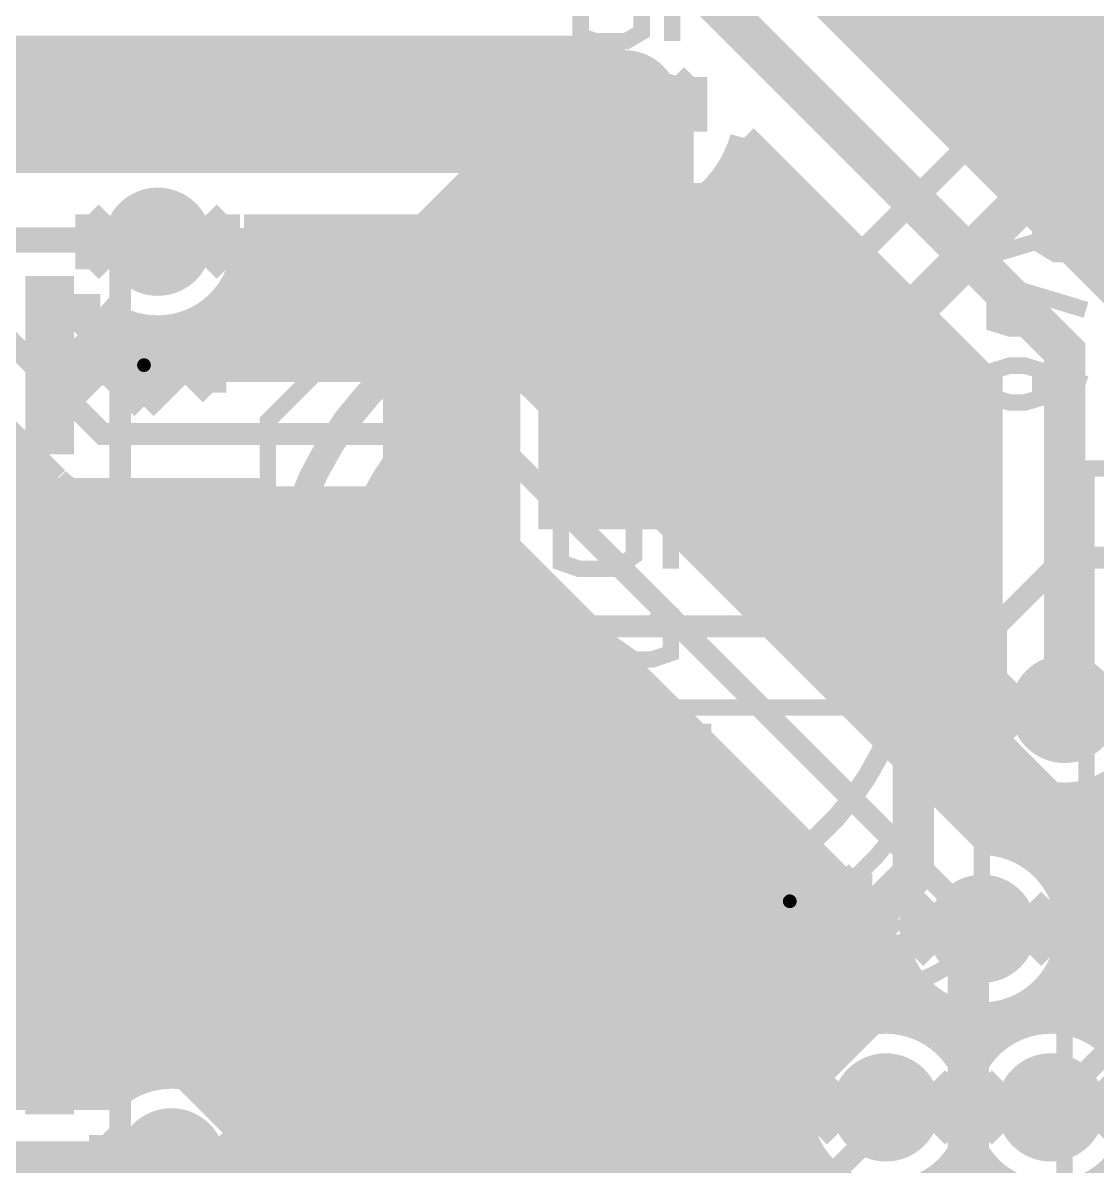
# Model space of a CAD drawing. Extents: x -10 to 131, y -93 to 209.
# Drawn here: x 10.95 to 20.87, y 45.81 to 56.38 of the extents above; entities that cross this region are included whole.
import ezdxf

# ---------------------------------------------------------------- set-up
doc = ezdxf.new("R2010")
doc.units = 0
doc.header["$MEASUREMENT"] = 0
doc.layers.get('0').update_dxf_attribs({"linetype": 'CONTINUOUS'})
for name, color, linetype in [('22-303-0_ASB', 7, 'CONTINUOUS'), ('22-303-0_AST', 7, 'CONTINUOUS'), ('22-303-0_BOT', 2, 'CONTINUOUS'), ('22-303-0_DRD', 6, 'CONTINUOUS'), ('22-303-0_DRL', 1, 'CONTINUOUS'), ('22-303-0_GND', 3, 'CONTINUOUS'), ('22-303-0_IN1', 10, 'CONTINUOUS'), ('22-303-0_SMB', 14, 'CONTINUOUS'), ('22-303-0_SMT', 9, 'CONTINUOUS'), ('22-303-0_SPT', 11, 'CONTINUOUS'), ('22-303-0_SST', 8, 'CONTINUOUS'), ('22-303-0_TOP', 15, 'CONTINUOUS'), ('THRUHOLE_TAP', 2, 'CONTINUOUS')]:
    doc.layers.add(name, color=color, linetype=linetype)

# ---------------------------------------------------------------- blocks, each defined once
blk = doc.blocks.new('ROUND_70')
at = {"const_width": 0.29972}
blk.add_lwpolyline([(-0.14986, 0, 1), (0.14986, 0, 1)], format="xyb", close=True, dxfattribs=at)
blk = doc.blocks.new('ROUND_117')
at = {"const_width": 0.10033}
blk.add_lwpolyline([(-0.050164, 0, 1), (0.050164, 0, 1)], format="xyb", close=True, dxfattribs=at)
blk = doc.blocks.new('ROUND_100')
at = {"const_width": 0.50038}
blk.add_lwpolyline([(-0.25019, 0, 1), (0.25019, 0, 1)], format="xyb", close=True, dxfattribs=at)
blk = doc.blocks.new('ROUND_101')
at = {"const_width": 0.0635}
blk.add_lwpolyline([(-0.03175, 0, 1), (0.03175, 0, 1)], format="xyb", close=True, dxfattribs=at)
blk = doc.blocks.new('RECTANGLE_7')
blk.add_solid([(0.8001, 1.6002), (0.8001, -1.6002), (-0.8001, 1.6002), (-0.8001, -1.6002)])
blk = doc.blocks.new('RECTANGLE_55')
blk.add_solid([(0.22479, 0.82423), (0.22479, -0.82423), (-0.22479, 0.82423), (-0.22479, -0.82423)])
blk = doc.blocks.new('ROUND_108')
at = {"const_width": 0.10033}
blk.add_lwpolyline([(-0.050164, 0, 1), (0.050164, 0, 1)], format="xyb", close=True, dxfattribs=at)

msp = doc.modelspace()

# ---------------------------------------------------------------- linework, layer by layer
at = {"layer": '22-303-0_ASB', "const_width": 0.1524}
msp.add_lwpolyline([(16.83512, 54.09946), (16.83512, 54.44998), (16.18488, 54.44998), (16.18488, 54.09946)], dxfattribs=at)
at = {"layer": '22-303-0_AST'}
for points, const_width in [([(16.83512, 54.09946), (16.83512, 54.44998), (16.18488, 54.44998), (16.18488, 54.09946)], 0.1524), ([(11.84402, 54.38902), (11.84402, 45.94098), (3.7211, 45.94098), (3.39598, 46.2661), (3.39598, 48.21428), (3.7211, 48.5394), (3.39598, 48.86452), (3.39598, 54.38902), (11.84402, 54.38902)], 0.20066), ([(15.41018, 54.09946), (14.61008, 54.09946), (13.21054, 52.69992), (13.21054, 51.89982), (13.45184, 51.89982)], 0.1524), ([(15.41018, 53.85816), (15.41018, 54.09946), (16.18488, 54.09946), (16.83512, 54.09946), (17.60982, 54.09946), (17.60982, 53.85816)], 0.1524), ([(19.56816, 51.89982), (19.80946, 51.89982), (19.80946, 52.69992), (18.40992, 54.09946), (17.60982, 54.09946)], 0.1524), ([(16.51, 53.9496), (16.51, 53.44922)], 0.1524), ([(16.08582, 52.1716), (15.91818, 52.23002), (15.91818, 52.58562), (16.08582, 52.64658), (16.764, 52.64658), (16.93418, 52.58562), (16.93418, 52.23002), (16.764, 52.1716)], 0.1524), ([(22.4155, 49.3395), (22.4155, 52.2605), (20.7772, 52.2605), (20.7772, 49.3395), (22.4155, 49.3395)], 0.1524), ([(13.21054, 51.89982), (13.21054, 49.70018), (13.21054, 48.30064)], 0.1524), ([(16.08582, 51.80838), (15.91818, 51.74742), (15.91818, 51.39182), (16.08582, 51.3334), (16.42618, 51.3334), (16.59382, 51.45278), (16.59382, 51.80838), (16.93418, 51.80838), (16.93418, 51.3334)], 0.1524), ([(19.80946, 51.89982), (19.80946, 49.70018), (19.80946, 48.30064)], 0.1524), ([(15.91818, 50.4952), (15.91818, 50.97018), (16.59382, 50.4952), (16.764, 50.4952), (16.93418, 50.55362), (16.93418, 50.90922), (16.764, 50.97018)], 0.1524), ([(13.96746, 50.0507), (19.05254, 50.0507)], 0.1524), ([(13.21054, 49.70018), (13.45184, 49.70018)], 0.1524), ([(19.56816, 49.70018), (19.80946, 49.70018)], 0.1524), ([(20.574, 49.022), (25.146, 49.022), (25.146, 47.244), (24.892, 46.99), (25.146, 46.736), (25.146, 44.958), (20.574, 44.958), (20.574, 49.022)], 0.1524), ([(16.51, 47.6504), (16.51, 48.15078)], 0.1524), ([(16.18488, 47.50054), (16.18488, 47.15002), (16.83512, 47.15002), (16.83512, 47.50054), (16.18488, 47.50054), (15.41018, 47.50054), (15.41018, 47.74184)], 0.1524), ([(17.60982, 47.50054), (17.60982, 47.74184)], 0.1524), ([(14.01064, 47.50054), (15.41018, 47.50054)], 0.1524), ([(19.00936, 47.50054), (17.60982, 47.50054), (16.83512, 47.50054)], 0.1524)]:
    msp.add_lwpolyline(points, dxfattribs=dict(at, const_width=const_width))
at = {"layer": '22-303-0_AST', "const_width": 0.1524}
for points in [[(16.51, 53.9496, 0.4142136), (13.3604, 50.8)], [(19.6596, 50.8, 0.4142136), (16.51, 53.9496)], [(15.41018, 53.85816, 0.2237066), (13.45184, 51.89982)], [(19.56816, 51.89982, 0.2237066), (17.60982, 53.85816)], [(16.51, 53.44922, 0.4142136), (13.86078, 50.8)], [(16.51, 53.41874, 0.4142136), (13.89126, 50.8)], [(16.51, 53.44922, 0.3325564), (13.96746, 51.5493)], [(19.05254, 51.5493, 0.3325565), (16.51, 53.45176)], [(19.12874, 50.8, 0.4142136), (16.51, 53.41874)], [(19.15922, 50.8, 0.0717708), (19.05117, 51.54889)], [(13.3604, 50.8, 0.4142136), (16.51, 47.6504)], [(13.86078, 50.8, 0.0717709), (13.96883, 50.0511)], [(13.89126, 50.8, 0.4142136), (16.51, 48.18126)], [(16.51, 48.18126, 0.4142136), (19.12874, 50.8)], [(16.51, 47.6504, 0.4142136), (19.6596, 50.8)], [(16.51, 48.15078, 0.4142136), (19.15922, 50.8)], [(13.21054, 48.30064, 0.4142136), (14.01064, 47.50054)], [(19.00936, 47.50054, 0.4142136), (19.80946, 48.30064)]]:
    msp.add_lwpolyline(points, format="xyb", dxfattribs=at)
at = {"layer": '22-303-0_BOT'}
for points, const_width in [([(0.889, 107.315), (7.112, 101.092), (7.112, 73.914), (6.477, 73.279), (6.477, 57.277), (6.985, 56.769), (17.145, 56.769), (20.574, 53.34), (20.574, 50.038)], 0.381), ([(18.5674, 58.10758), (18.5674, 56.33466)], 0.254), ([(18.796, 58.10758), (18.796, 56.10606)], 0.254), ([(19.0246, 58.10758), (19.0246, 55.87746)], 0.254), ([(19.2532, 58.10758), (19.2532, 55.64886)], 0.254), ([(19.4818, 58.10758), (19.4818, 55.42026)], 0.254), ([(19.7104, 58.10758), (19.7104, 55.19166)], 0.254), ([(19.939, 58.10758), (19.939, 54.96306)], 0.254), ([(20.1676, 58.10758), (20.1676, 54.73446)], 0.254), ([(20.3962, 58.10758), (20.3962, 54.50586)], 0.254), ([(20.6248, 58.10758), (20.6248, 54.27726)], 0.254), ([(20.8534, 58.10758), (20.8534, 54.04866)], 0.254), ([(17.64538, 57.25668), (21.06168, 53.84038)], 0.254), ([(76.454, 56.2864), (18.61566, 56.2864)], 0.254), ([(16.51, 55.626), (9.525, 55.626)], 1.27), ([(76.454, 56.0578), (18.84426, 56.0578)], 0.254), ([(76.454, 55.8292), (19.07286, 55.8292)], 0.254), ([(76.454, 55.6006), (19.30146, 55.6006)], 0.254), ([(76.454, 55.372), (19.53006, 55.372)], 0.254), ([(17.60982, 55.31612), (19.8755, 53.05044)], 0.254), ([(17.653, 55.27294), (17.653, 51.02606)], 0.254), ([(17.78254, 55.1434), (17.54632, 55.1434)], 0.254), ([(76.454, 55.1434), (19.75866, 55.1434)], 0.254), ([(17.8816, 55.04434), (17.8816, 50.79746)], 0.254), ([(17.4244, 54.9402), (17.4244, 51.25466)], 0.254), ([(18.01114, 54.9148), (17.40408, 54.9148)], 0.254), ([(76.454, 54.9148), (19.98726, 54.9148)], 0.254), ([(12.192, 54.356), (3.683, 54.356), (3.22834, 54.81066), (2.86766, 54.81066), (2.159, 54.102), (2.159, 51.816)], 0.2032), ([(18.1102, 54.81574), (18.1102, 50.56886)], 0.254), ([(18.23974, 54.6862), (17.16024, 54.6862)], 0.254), ([(17.1958, 54.7116), (17.1958, 51.48326)], 0.254), ([(76.454, 54.6862), (20.21586, 54.6862)], 0.254), ([(16.7386, 54.50586), (16.7386, 51.94046)], 0.254), ([(16.9672, 54.57698), (16.9672, 51.71186)], 0.254), ([(18.3388, 54.58714), (18.3388, 50.34026)], 0.254), ([(16.51, 54.483), (12.98956, 54.483)], 0.254), ([(18.46834, 54.4576), (12.9921, 54.4576)], 0.254), ([(13.081, 54.483), (13.081, 53.1876)], 0.254), ([(13.3096, 54.483), (13.3096, 53.1876)], 0.254), ([(13.5382, 54.483), (13.5382, 53.1876)], 0.254), ([(13.7668, 54.483), (13.7668, 53.1876)], 0.254), ([(13.9954, 54.483), (13.9954, 53.1876)], 0.254), ([(14.224, 54.483), (14.224, 53.1876)], 0.254), ([(14.4526, 54.483), (14.4526, 53.1876)], 0.254), ([(14.6812, 54.483), (14.6812, 53.1876)], 0.254), ([(14.9098, 54.483), (14.9098, 53.1876)], 0.254), ([(15.1384, 54.483), (15.1384, 53.1876)], 0.254), ([(15.367, 54.483), (15.367, 53.1749)], 0.254), ([(15.5956, 54.483), (15.5956, 53.0733)], 0.254), ([(15.8242, 54.483), (15.8242, 52.85486)], 0.254), ([(16.0528, 54.483), (16.0528, 52.62626)], 0.254), ([(16.2814, 54.483), (16.2814, 52.39766)], 0.254), ([(16.51, 54.483), (16.51, 52.16906)], 0.254), ([(76.454, 54.4576), (20.44446, 54.4576)], 0.254), ([(18.5674, 54.35854), (18.5674, 50.11166)], 0.254), ([(18.69694, 54.229), (12.98956, 54.229)], 0.254), ([(76.454, 54.229), (20.67306, 54.229)], 0.254), ([(18.796, 54.12994), (18.796, 49.88306)], 0.254), ([(18.92554, 54.0004), (12.9159, 54.0004)], 0.254), ([(76.454, 54.0004), (20.90166, 54.0004)], 0.254), ([(12.8524, 53.89118), (12.8524, 53.1876)], 0.254), ([(19.0246, 53.90134), (19.0246, 49.65446)], 0.254), ([(19.812, 48.006), (15.24, 52.578), (11.684, 52.578), (10.414, 53.848), (5.588, 53.848), (3.937, 52.197), (3.937, 50.8)], 0.2032), ([(19.15414, 53.7718), (12.74826, 53.7718)], 0.254), ([(11.66114, 53.7464), (11.37666, 53.7464)], 0.254), ([(11.37666, 53.7464), (11.93546, 53.1876)], 0.254), ([(11.4808, 53.7464), (11.4808, 53.64226)], 0.254), ([(11.7094, 53.7083), (11.7094, 53.41366)], 0.254), ([(12.6238, 53.67274), (12.6238, 53.1876)], 0.254), ([(19.2532, 53.67274), (19.2532, 49.42586)], 0.254), ([(11.938, 53.58892), (11.938, 53.1876)], 0.254), ([(12.3952, 53.57368), (12.3952, 53.1876)], 0.254), ([(19.38274, 53.5432), (11.57986, 53.5432)], 0.254), ([(12.1666, 53.54828), (12.1666, 53.1876)], 0.254), ([(19.4818, 53.44414), (19.4818, 49.19726)], 0.254), ([(10.16, 53.2384), (11.24712, 52.15382)], 0.254), ([(19.61134, 53.3146), (11.80846, 53.3146)], 0.254), ([(15.24, 53.1876), (11.93546, 53.1876)], 0.254), ([(19.7104, 53.21554), (19.7104, 48.96866)], 0.254), ([(19.83994, 53.086), (15.57528, 53.086)], 0.254), ([(19.8755, 53.05044), (19.8755, 50.4444)], 0.254), ([(15.6718, 53.0098), (19.86788, 48.81118)], 0.254), ([(19.8755, 52.8574), (15.82166, 52.8574)], 0.254), ([(19.8755, 52.6288), (16.05026, 52.6288)], 0.254), ([(10.9982, 52.4002), (5.00126, 52.4002)], 0.254), ([(19.8755, 52.4002), (16.27886, 52.4002)], 0.254), ([(11.0236, 52.3748), (11.0236, 46.4566)], 0.254), ([(11.2268, 52.1716), (4.77266, 52.1716)], 0.254), ([(11.2522, 52.1462), (11.2522, 46.4566)], 0.254), ([(19.8755, 52.1716), (16.50746, 52.1716)], 0.254), ([(11.4808, 52.00396), (11.4808, 46.4566)], 0.254), ([(15.0114, 51.943), (4.5466, 51.943)], 0.254), ([(14.986, 51.9684), (11.684, 51.9684)], 0.254), ([(11.7094, 51.9684), (11.7094, 46.4566)], 0.254), ([(11.938, 51.9684), (11.938, 46.5582)], 0.254), ([(12.1666, 51.9684), (12.1666, 46.63948)], 0.254), ([(12.3952, 51.9684), (12.3952, 46.64964)], 0.254), ([(12.6238, 51.9684), (12.6238, 46.59376)], 0.254), ([(12.8524, 51.9684), (12.8524, 46.45406)], 0.254), ([(13.081, 51.9684), (13.081, 46.1137)], 0.254), ([(13.3096, 51.9684), (13.3096, 44.2976)], 0.254), ([(13.5382, 51.9684), (13.5382, 44.2976)], 0.254), ([(13.7668, 51.9684), (13.7668, 44.2976)], 0.254), ([(13.9954, 51.9684), (13.9954, 44.2976)], 0.254), ([(14.224, 51.9684), (14.224, 44.2976)], 0.254), ([(14.4526, 51.9684), (14.4526, 44.2976)], 0.254), ([(14.6812, 51.9684), (14.6812, 44.2976)], 0.254), ([(14.9098, 51.9684), (14.9098, 44.2976)], 0.254), ([(14.986, 51.9684), (19.00682, 47.95012)], 0.254), ([(19.8755, 51.943), (16.73606, 51.943)], 0.254), ([(15.1384, 51.816), (15.1384, 44.2976)], 0.254), ([(15.24, 51.7144), (4.5466, 51.7144)], 0.254), ([(19.8755, 51.7144), (16.96466, 51.7144)], 0.254), ([(15.367, 51.5874), (15.367, 44.2976)], 0.254), ([(15.4686, 51.4858), (4.5466, 51.4858)], 0.254), ([(19.8755, 51.4858), (17.19326, 51.4858)], 0.254), ([(15.5956, 51.3588), (15.5956, 44.2976)], 0.254), ([(15.6972, 51.2572), (4.60248, 51.2572)], 0.254), ([(19.8755, 51.2572), (17.42186, 51.2572)], 0.254), ([(15.8242, 51.1302), (15.8242, 44.2976)], 0.254), ([(15.9258, 51.0286), (4.7117, 51.0286)], 0.254), ([(19.8755, 51.0286), (17.65046, 51.0286)], 0.254), ([(16.0528, 50.9016), (16.0528, 44.2976)], 0.254), ([(16.1544, 50.8), (4.74472, 50.8)], 0.254), ([(19.8755, 50.8), (17.87906, 50.8)], 0.254), ([(16.2814, 50.673), (16.2814, 44.2976)], 0.254), ([(16.383, 50.5714), (4.7117, 50.5714)], 0.254), ([(19.8755, 50.5714), (18.10766, 50.5714)], 0.254), ([(16.51, 50.4444), (16.51, 44.2976)], 0.254), ([(16.6116, 50.3428), (4.62026, 50.3428)], 0.254), ([(19.8247, 50.3428), (18.33626, 50.3428)], 0.254), ([(16.7386, 50.2158), (16.7386, 44.2976)], 0.254), ([(16.8402, 50.1142), (4.71932, 50.1142)], 0.254), ([(19.76882, 50.1142), (18.56486, 50.1142)], 0.254), ([(16.9672, 49.9872), (16.9672, 44.2976)], 0.254), ([(12.319, 45.847), (8.001, 45.847), (7.239, 46.609), (4.826, 46.609), (3.048, 48.387), (3.048, 49.022), (3.937, 49.911)], 0.2032), ([(17.0688, 49.8856), (4.74472, 49.8856)], 0.254), ([(19.78152, 49.8856), (18.79346, 49.8856)], 0.254), ([(17.1958, 49.7586), (17.1958, 44.2976)], 0.254), ([(17.2974, 49.657), (4.70408, 49.657)], 0.254), ([(19.86026, 49.657), (19.02206, 49.657)], 0.254), ([(17.4244, 49.53), (17.4244, 44.2976)], 0.254), ([(19.939, 49.53762), (19.939, 48.80356)], 0.254), ([(17.526, 49.4284), (4.6355, 49.4284)], 0.254), ([(20.04314, 49.4284), (19.25066, 49.4284)], 0.254), ([(20.1676, 49.3395), (20.1676, 48.7299)], 0.254), ([(17.653, 49.3014), (17.653, 44.2976)], 0.254), ([(20.3962, 49.2506), (20.3962, 48.56226)], 0.254), ([(20.6248, 49.23028), (20.6248, 47.1424)], 0.254), ([(20.8534, 49.27854), (20.8534, 47.0535)], 0.254), ([(17.7546, 49.1998), (4.7244, 49.1998)], 0.254), ([(22.81174, 49.1998), (19.47926, 49.1998)], 0.254), ([(17.8816, 49.0728), (17.8816, 44.2976)], 0.254), ([(17.9832, 48.9712), (4.74218, 48.9712)], 0.254), ([(22.71268, 48.9712), (19.70786, 48.9712)], 0.254), ([(18.1102, 48.8442), (18.1102, 44.2976)], 0.254), ([(18.2118, 48.7426), (4.69392, 48.7426)], 0.254), ([(22.68728, 48.7426), (20.1422, 48.7426)], 0.254), ([(18.3388, 48.6156), (18.3388, 46.91126)], 0.254), ([(18.4404, 48.514), (4.56438, 48.514)], 0.254), ([(22.72792, 48.514), (20.43938, 48.514)], 0.254), ([(18.5674, 48.387), (18.5674, 47.0789)], 0.254), ([(18.669, 48.2854), (4.2672, 48.2854)], 0.254), ([(22.8473, 48.2854), (20.56892, 48.2854)], 0.254), ([(18.796, 48.1584), (18.796, 47.15256)], 0.254), ([(18.8976, 48.0568), (4.23926, 48.0568)], 0.254), ([(23.11146, 48.0568), (20.61718, 48.0568)], 0.254), ([(19.0246, 47.8282), (4.46786, 47.8282)], 0.254), ([(19.0246, 47.82566), (19.0246, 47.1551)], 0.254), ([(76.454, 47.8282), (20.5994, 47.8282)], 0.254), ([(19.1135, 47.5996), (4.69646, 47.5996)], 0.254), ([(76.454, 47.5996), (20.5105, 47.5996)], 0.254), ([(20.3962, 47.4472), (20.3962, 47.16018)], 0.254), ([(19.31162, 47.371), (4.92506, 47.371)], 0.254), ([(19.2532, 47.4218), (19.2532, 47.0916)], 0.254), ([(76.454, 47.371), (20.30984, 47.371)], 0.254), ([(19.4818, 47.2694), (19.4818, 46.93666)], 0.254), ([(20.1676, 47.27956), (20.1676, 47.11192)], 0.254), ([(18.74266, 47.1424), (7.53364, 47.1424)], 0.254), ([(20.26666, 47.1424), (19.10334, 47.1424)], 0.254), ([(19.7104, 47.20336), (19.7104, 46.6852)], 0.254), ([(19.939, 47.20844), (19.939, 46.98238)], 0.254), ([(76.454, 47.1424), (20.62734, 47.1424)], 0.254), ([(18.3388, 46.9138), (7.79526, 46.9138)], 0.254), ([(19.8628, 46.9138), (19.50466, 46.9138)], 0.254), ([(18.1864, 46.6852), (8.02386, 46.6852)], 0.254), ([(19.7104, 46.6852), (19.6596, 46.6852)], 0.254), ([(11.78814, 46.4566), (8.25246, 46.4566)], 0.254), ([(11.78814, 46.4566), (8.25246, 46.4566)], 0.254), ([(18.12036, 46.4566), (12.84732, 46.4566)], 0.254), ([(18.12544, 46.228), (13.0302, 46.228)], 0.254), ([(18.19656, 45.9994), (13.11148, 45.9994)], 0.254), ([(19.72056, 45.9994), (19.6469, 45.9994)], 0.254), ([(19.7104, 46.02226), (19.7104, 44.2976)], 0.254), ([(18.3642, 45.7708), (13.12164, 45.7708)], 0.254), ([(18.3388, 45.7962), (18.3388, 44.2976)], 0.254), ([(19.8882, 45.7708), (19.47926, 45.7708)], 0.254), ([(19.4818, 45.7708), (19.4818, 44.2976)], 0.254), ([(19.939, 45.72762), (19.939, 44.2976)], 0.254)]:
    msp.add_lwpolyline(points, dxfattribs=dict(at, const_width=const_width))
at = {"layer": '22-303-0_BOT', "const_width": 0.254}
for points in [[(16.51, 54.483, 0.3358801), (17.60982, 55.31612)], [(12.99972, 54.356, 0.0394975), (12.98967, 54.48302)], [(12.192, 53.54828, 0.4142136), (12.99972, 54.356)], [(11.66114, 53.7464, 0.1810567), (12.192, 53.54765)], [(15.6718, 53.0098, 0.1989124), (15.24, 53.18866)], [(15.6718, 53.0098, 0.1989124), (15.24, 53.18866)], [(11.2522, 52.1462, 0.1989124), (11.684, 51.96734)], [(19.8755, 50.4444, 0.1325032), (19.76588, 50.038)], [(19.76628, 50.038, 0.4142136), (20.574, 49.23028)], [(20.574, 49.23028, 0.4142136), (21.38172, 50.038)], [(20.61972, 48.006, 0.394063), (19.86788, 48.81118)], [(19.812, 47.19828, 0.4142136), (20.61972, 48.006)], [(19.00682, 47.95012, 0.3940623), (19.812, 47.19828)], [(18.923, 47.16272, 0.4142136), (18.11528, 46.355)], [(19.685, 46.6217, 0.3187081), (18.923, 47.16272)], [(20.447, 47.16272, 0.3187087), (19.685, 46.6217)], [(21.25472, 46.355, 0.4142136), (20.447, 47.16272)], [(12.319, 46.65472, 0.1810574), (11.78855, 46.45613)], [(13.12672, 45.847, 0.4142136), (12.319, 46.65472)], [(18.11528, 46.355, 0.4142136), (18.923, 45.54728)], [(20.447, 45.54728, 0.4142136), (21.25472, 46.355)], [(18.923, 45.54728, 0.3178911), (19.685, 46.08576)], [(19.685, 46.08576, 0.3178916), (20.447, 45.54728)], [(12.319, 45.03928, 0.4142136), (13.12672, 45.847)]]:
    msp.add_lwpolyline(points, format="xyb", dxfattribs=at)
at = {"layer": '22-303-0_DRD', "const_width": 0.254}
for points in [[(15.875, 55.372), (16.51, 56.007)], [(15.875, 55.372), (16.51, 56.007)], [(16.51, 56.007), (17.145, 55.372)], [(16.51, 56.007), (17.145, 55.372)], [(15.875, 55.88), (15.875, 55.372)], [(16.51, 55.245), (15.875, 55.88)], [(15.875, 55.88), (15.875, 55.372)], [(16.51, 55.245), (15.875, 55.88)], [(17.145, 55.88), (16.51, 55.245)], [(17.145, 55.88), (16.51, 55.245)], [(17.145, 55.372), (17.145, 55.88)], [(17.145, 55.372), (17.145, 55.88)], [(11.557, 54.102), (12.192, 54.737)], [(12.192, 54.737), (12.827, 54.102)], [(11.557, 54.61), (11.557, 54.102)], [(12.192, 53.975), (11.557, 54.61)], [(12.827, 54.61), (12.192, 53.975)], [(12.827, 54.102), (12.827, 54.61)], [(11.43, 52.96154), (12.065, 53.59654)], [(12.065, 53.59654), (12.7, 52.96154)], [(11.43, 53.46954), (11.43, 52.96154)], [(12.065, 52.83454), (11.43, 53.46954)], [(12.7, 53.46954), (12.065, 52.83454)], [(12.7, 52.96154), (12.7, 53.46954)], [(19.939, 49.784), (20.574, 50.419)], [(20.574, 50.419), (21.209, 49.784)], [(19.939, 50.292), (19.939, 49.784)], [(20.574, 49.657), (19.939, 50.292)], [(21.209, 50.292), (20.574, 49.657)], [(17.399, 48.006), (18.034, 48.641)], [(17.399, 48.006), (18.034, 48.641)], [(18.034, 48.641), (18.669, 48.006)], [(18.034, 48.641), (18.669, 48.006)], [(17.399, 48.514), (17.399, 48.006)], [(18.034, 47.879), (17.399, 48.514)], [(17.399, 48.514), (17.399, 48.006)], [(18.034, 47.879), (17.399, 48.514)], [(18.669, 48.514), (18.034, 47.879)], [(18.669, 48.514), (18.034, 47.879)], [(18.669, 48.006), (18.669, 48.514)], [(18.669, 48.006), (18.669, 48.514)], [(19.177, 47.752), (19.812, 48.387)], [(19.812, 48.387), (20.447, 47.752)], [(19.177, 48.26), (19.177, 47.752)], [(19.812, 47.625), (19.177, 48.26)], [(20.447, 48.26), (19.812, 47.625)], [(20.447, 47.752), (20.447, 48.26)], [(18.288, 46.101), (18.923, 46.736)], [(18.923, 46.736), (19.558, 46.101)], [(19.812, 46.101), (20.447, 46.736)], [(20.447, 46.736), (21.082, 46.101)], [(18.288, 46.609), (18.288, 46.101)], [(18.923, 45.974), (18.288, 46.609)], [(19.558, 46.609), (18.923, 45.974)], [(19.558, 46.101), (19.558, 46.609)], [(19.812, 46.609), (19.812, 46.101)], [(20.447, 45.974), (19.812, 46.609)], [(21.082, 46.609), (20.447, 45.974)], [(11.684, 45.593), (12.319, 46.228)], [(12.319, 46.228), (12.954, 45.593)], [(11.684, 46.101), (11.684, 45.593)], [(12.319, 45.466), (11.684, 46.101)], [(12.954, 46.101), (12.319, 45.466)], [(12.954, 45.593), (12.954, 46.101)]]:
    msp.add_lwpolyline(points, dxfattribs=at)
at = {"layer": '22-303-0_IN1'}
for points, const_width in [([(14.9098, 31.877), (14.9098, 54.0258), (16.51, 55.626)], 1.27), ([(20.447, 46.355), (18.923, 46.355)], 0.2032)]:
    msp.add_lwpolyline(points, dxfattribs=dict(at, const_width=const_width))
at = {"layer": '22-303-0_SMB', "const_width": 0.254}
for points in [[(10.033, 52.959), (11.303, 51.689)], [(10.8966, 52.0954), (10.8966, 46.736)], [(10.9982, 51.9938), (5.08, 51.9938)], [(11.1252, 51.8668), (11.1252, 46.736)], [(11.2268, 51.7652), (5.08, 51.7652)], [(14.986, 51.689), (11.303, 51.689)], [(11.3538, 51.689), (11.3538, 46.736)], [(11.5824, 51.689), (11.5824, 46.736)], [(11.811, 51.689), (11.811, 46.736)], [(12.0396, 51.689), (12.0396, 46.736)], [(12.2682, 51.689), (12.2682, 46.736)], [(12.4968, 51.689), (12.4968, 46.736)], [(12.7254, 51.689), (12.7254, 46.736)], [(12.954, 51.689), (12.954, 46.736)], [(13.1826, 51.689), (13.1826, 46.736)], [(13.4112, 51.689), (13.4112, 44.577)], [(13.6398, 51.689), (13.6398, 44.577)], [(13.8684, 51.689), (13.8684, 44.577)], [(14.097, 51.689), (14.097, 44.577)], [(14.3256, 51.689), (14.3256, 44.577)], [(14.5542, 51.689), (14.5542, 44.577)], [(14.7828, 51.689), (14.7828, 44.577)], [(14.986, 51.689), (18.034, 48.641)], [(15.0114, 51.6636), (15.0114, 44.577)], [(15.1384, 51.5366), (5.08, 51.5366)], [(15.24, 51.435), (15.24, 44.577)], [(15.367, 51.308), (5.08, 51.308)], [(15.4686, 51.2064), (15.4686, 44.577)], [(15.5956, 51.0794), (5.08, 51.0794)], [(15.6972, 50.9778), (15.6972, 44.577)], [(15.8242, 50.8508), (5.08, 50.8508)], [(15.9258, 50.7492), (15.9258, 44.577)], [(16.0528, 50.6222), (5.08, 50.6222)], [(16.1544, 50.5206), (16.1544, 44.577)], [(16.2814, 50.3936), (5.08, 50.3936)], [(16.383, 50.292), (16.383, 44.577)], [(16.51, 50.165), (5.08, 50.165)], [(16.6116, 50.0634), (16.6116, 44.577)], [(16.7386, 49.9364), (5.08, 49.9364)], [(16.8402, 49.8348), (16.8402, 44.577)], [(16.9672, 49.7078), (5.08, 49.7078)], [(17.0688, 49.6062), (17.0688, 44.577)], [(17.1958, 49.4792), (5.08, 49.4792)], [(17.2974, 49.3776), (17.2974, 44.577)], [(17.4244, 49.2506), (5.08, 49.2506)], [(17.526, 49.149), (17.526, 44.577)], [(17.653, 49.022), (5.08, 49.022)], [(17.7546, 48.9204), (17.7546, 44.577)], [(17.8816, 48.7934), (5.08, 48.7934)], [(17.9832, 48.6918), (17.9832, 44.577)], [(18.034, 48.641), (18.034, 44.577)], [(18.034, 48.5648), (5.08, 48.5648)], [(18.034, 48.3362), (5.08, 48.3362)], [(18.034, 48.1076), (5.08, 48.1076)], [(18.034, 47.879), (5.08, 47.879)], [(18.034, 47.6504), (5.08, 47.6504)], [(18.034, 47.4218), (7.6962, 47.4218)], [(18.034, 47.1932), (7.9248, 47.1932)], [(18.034, 46.9646), (8.1534, 46.9646)], [(13.335, 46.736), (8.382, 46.736)], [(18.034, 46.736), (13.335, 46.736)], [(13.335, 46.736), (13.335, 44.577)], [(18.034, 46.5074), (13.335, 46.5074)], [(18.034, 46.2788), (13.335, 46.2788)], [(18.034, 46.0502), (13.335, 46.0502)], [(18.034, 45.8216), (13.335, 45.8216)]]:
    msp.add_lwpolyline(points, dxfattribs=at)
at = {"layer": '22-303-0_SST'}
for points, const_width in [([(16.24076, 56.54802), (16.10106, 56.50738), (16.10106, 56.25338), (16.24076, 56.2102), (16.5227, 56.2102), (16.66494, 56.29402), (16.66494, 56.54802), (16.94688, 56.54802), (16.94688, 56.2102)], 0.1524), ([(19.91614, 56.12638), (19.91614, 56.29402)], 0.1524), ([(19.91614, 56.2102), (20.76196, 56.2102), (20.62226, 56.29402)], 0.1524), ([(16.10106, 55.5244), (16.10106, 55.86222), (16.66494, 55.5244), (16.80718, 55.5244), (16.94688, 55.56758), (16.94688, 55.82158), (16.80718, 55.86222)], 0.1524), ([(20.34032, 55.73522), (20.34032, 55.48122), (20.19808, 55.44058), (20.05584, 55.44058), (19.91614, 55.48122), (19.91614, 55.73522), (20.05584, 55.7784), (20.19808, 55.7784), (20.76196, 55.60822)], 0.1524), ([(20.35048, 54.58206), (20.35048, 54.32806), (20.49018, 54.2417), (20.63242, 54.2417), (20.77212, 54.32806), (20.77212, 54.58206), (19.9263, 54.58206)], 0.1524), ([(11.84402, 54.38902), (3.39598, 54.38902), (3.39598, 48.86452), (3.7211, 48.5394), (3.39598, 48.21428), (3.39598, 46.2661), (3.7211, 45.94098), (11.84402, 45.94098), (11.84402, 54.38902)], 0.20066), ([(20.35048, 54.3687), (19.9263, 54.2417)], 0.1524), ([(15.41018, 54.09946), (14.61008, 54.09946), (13.21054, 52.69992), (13.21054, 51.89982), (13.45184, 51.89982)], 0.1524), ([(15.41018, 53.85816), (15.41018, 54.09946), (16.18488, 54.09946), (16.83512, 54.09946), (17.60982, 54.09946), (17.60982, 53.85816)], 0.1524), ([(19.56816, 51.89982), (19.80946, 51.89982), (19.80946, 52.69992), (18.40992, 54.09946), (17.60982, 54.09946)], 0.1524), ([(16.51, 53.9496), (16.51, 53.44922)], 0.1524), ([(20.35048, 53.85308), (20.35048, 53.59908), (20.20824, 53.5559), (20.066, 53.5559), (19.9263, 53.59908), (19.9263, 53.85308), (20.066, 53.89626), (20.20824, 53.89626), (20.77212, 53.72608)], 0.1524), ([(20.35048, 53.16728), (20.35048, 52.91328), (20.20824, 52.8701), (20.066, 52.8701), (19.9263, 52.91328), (19.9263, 53.16728), (20.066, 53.21046), (20.20824, 53.21046), (20.77212, 53.04028)], 0.1524), ([(22.4155, 49.3395), (22.4155, 52.2605), (20.7772, 52.2605), (20.7772, 49.3395), (22.4155, 49.3395)], 0.1524), ([(13.21054, 51.89982), (13.21054, 49.70018), (13.21054, 48.30064)], 0.1524), ([(19.80946, 51.89982), (19.80946, 49.70018), (19.80946, 48.30064)], 0.1524), ([(13.96746, 50.0507), (19.05254, 50.0507)], 0.1524), ([(13.21054, 49.70018), (13.45184, 49.70018)], 0.1524), ([(19.56816, 49.70018), (19.80946, 49.70018)], 0.1524), ([(20.574, 49.022), (20.574, 44.958), (25.146, 44.958), (25.146, 46.736), (24.892, 46.99), (25.146, 47.244), (25.146, 49.022), (20.574, 49.022)], 0.1524), ([(16.51, 47.6504), (16.51, 48.15078)], 0.1524), ([(16.18488, 47.50054), (16.18488, 47.15002), (16.83512, 47.15002), (16.83512, 47.50054), (16.18488, 47.50054), (15.41018, 47.50054), (15.41018, 47.74184)], 0.1524), ([(17.60982, 47.50054), (17.60982, 47.74184)], 0.1524), ([(14.01064, 47.50054), (15.41018, 47.50054)], 0.1524), ([(19.00936, 47.50054), (17.60982, 47.50054), (16.83512, 47.50054)], 0.1524), ([(13.7668, 46.7233), (13.06068, 46.7233), (12.91844, 46.76648), (12.91844, 47.02048), (13.06068, 47.06366), (13.7668, 47.06366)], 0.1524), ([(12.91844, 46.0375), (12.91844, 46.37786), (13.48486, 46.0375), (13.62456, 46.0375), (13.7668, 46.08068), (13.7668, 46.33468), (13.62456, 46.37786)], 0.1524), ([(15.38224, 45.72), (15.33906, 45.57776), (15.08506, 45.57776), (15.04442, 45.72), (15.04442, 46.28388), (15.08506, 46.42612), (15.33906, 46.42612), (15.38224, 46.28388)], 0.1524), ([(15.73022, 45.72), (15.77086, 45.57776), (16.02486, 45.57776), (16.06804, 45.72), (16.06804, 46.00194), (15.98422, 46.14164), (15.73022, 46.14164), (15.73022, 46.42612), (16.06804, 46.42612)], 0.1524), ([(16.41602, 45.72), (16.49984, 45.57776), (16.67002, 45.57776), (16.75384, 45.72), (16.75384, 45.8597), (16.58366, 46.14164), (16.75384, 46.42612), (16.41602, 46.42612)], 0.1524)]:
    msp.add_lwpolyline(points, dxfattribs=dict(at, const_width=const_width))
at = {"layer": '22-303-0_SST', "const_width": 0.1524}
for points in [[(16.51, 53.9496, 0.4142136), (13.3604, 50.8)], [(19.6596, 50.8, 0.4142136), (16.51, 53.9496)], [(15.41018, 53.85816, 0.2237066), (13.45184, 51.89982)], [(19.56816, 51.89982, 0.2237066), (17.60982, 53.85816)], [(16.51, 53.44922, 0.4142136), (13.86078, 50.8)], [(16.51, 53.41874, 0.4142136), (13.89126, 50.8)], [(16.51, 53.44922, 0.3325564), (13.96746, 51.5493)], [(19.05254, 51.5493, 0.3325565), (16.51, 53.45176)], [(19.12874, 50.8, 0.4142136), (16.51, 53.41874)], [(19.15922, 50.8, 0.0717708), (19.05117, 51.54889)], [(13.3604, 50.8, 0.4142136), (16.51, 47.6504)], [(13.86078, 50.8, 0.0717709), (13.96883, 50.0511)], [(13.89126, 50.8, 0.4142136), (16.51, 48.18126)], [(16.51, 48.18126, 0.4142136), (19.12874, 50.8)], [(16.51, 47.6504, 0.4142136), (19.6596, 50.8)], [(16.51, 48.15078, 0.4142136), (19.15922, 50.8)], [(13.21054, 48.30064, 0.4142136), (14.01064, 47.50054)], [(19.00936, 47.50054, 0.4142136), (19.80946, 48.30064)]]:
    msp.add_lwpolyline(points, format="xyb", dxfattribs=at)
at = {"layer": '22-303-0_TOP'}
for points, const_width in [([(-6.731, 51.689), (-5.588, 50.546), (2.54, 50.546), (3.429, 51.435), (4.572, 51.435), (5.207, 52.07), (13.081, 52.07), (14.351, 50.8), (18.288, 50.8), (18.669, 51.181), (18.669, 54.229), (20.955, 56.515), (32.512, 56.515), (44.196, 44.831), (51.054, 44.831)], 0.2032), ([(16.51, 53.29936), (16.51, 55.626), (16.51, 53.29936)], 1.27), ([(21.59, 55.61076), (21.06676, 55.61076), (19.177, 53.721), (19.177, 48.514), (18.796, 48.133), (18.796, 47.244), (17.78, 46.228), (12.954, 46.228), (12.06754, 47.11446), (11.19378, 47.11446)], 0.381), ([(10.54354, 53.21554), (10.54354, 54.102), (10.79754, 54.356), (12.192, 54.356)], 0.2032), ([(11.19378, 53.21554), (12.065, 53.21554)], 0.381), ([(21.59, 51.5112), (21.59, 51.435), (20.574, 51.435), (19.939, 50.8), (19.939, 49.784), (20.574, 49.149), (22.479, 49.149), (22.86, 48.768), (22.86, 48.006), (23.876, 46.99), (24.003, 46.99)], 0.2032), ([(20.574, 50.038), (21.5392, 50.038), (21.59, 50.0888)], 0.381), ([(16.51, 48.30064), (17.99336, 48.30064), (18.034, 48.26)], 0.381), ([(18.034, 48.26), (17.99336, 48.30064), (16.51, 48.30064)], 0.381), ([(21.717, 48.006), (19.812, 48.006)], 0.381), ([(21.717, 48.006), (19.812, 48.006)], 0.381), ([(19.812, 48.006), (19.685, 47.879)], 0.2032), ([(19.685, 47.879), (19.685, 45.72), (18.4912, 44.5262), (17.78, 44.5262)], 0.381), ([(12.44854, 44.7294), (11.9126, 44.7294), (10.54354, 46.09592), (10.54354, 47.11446)], 0.381), ([(29.083, 46.101), (23.241, 46.101), (22.479, 46.863), (20.955, 46.863), (20.447, 46.355)], 0.2032), ([(18.923, 46.355), (18.923, 46.228), (18.415, 45.72), (12.446, 45.72), (12.319, 45.847)], 0.2032)]:
    msp.add_lwpolyline(points, dxfattribs=dict(at, const_width=const_width))

# ---------------------------------------------------------------- block references
at = {"layer": '22-303-0_BOT'}
for p in [(16.51, 55.626), (12.192, 54.356), (12.065, 53.21554), (20.574, 50.038), (18.034, 48.26), (19.812, 48.006), (18.923, 46.355), (20.447, 46.355), (12.319, 45.847)]:
    msp.add_blockref('ROUND_70', p, dxfattribs=at)
at = {"layer": '22-303-0_DRL'}
for p in [(16.51, 55.626), (12.192, 54.356), (12.065, 53.21554), (20.574, 50.038), (18.034, 48.26), (19.812, 48.006), (18.923, 46.355), (20.447, 46.355), (12.319, 45.847)]:
    msp.add_blockref('ROUND_117', p, dxfattribs=at)
at = {"layer": '22-303-0_GND'}
for name, p in [('ROUND_100', (16.51, 55.626)), ('ROUND_100', (12.192, 54.356)), ('ROUND_101', (12.065, 53.21554)), ('ROUND_100', (20.574, 50.038)), ('ROUND_100', (19.812, 48.006)), ('ROUND_101', (18.034, 48.26)), ('ROUND_100', (18.923, 46.355)), ('ROUND_100', (20.447, 46.355)), ('ROUND_100', (12.319, 45.847))]:
    msp.add_blockref(name, p, dxfattribs=at)
at = {"layer": '22-303-0_IN1'}
for p in [(16.51, 55.626), (12.192, 54.356), (12.065, 53.21554), (20.574, 50.038), (18.034, 48.26), (19.812, 48.006), (18.923, 46.355), (20.447, 46.355), (12.319, 45.847)]:
    msp.add_blockref('ROUND_70', p, dxfattribs=at)
at = {"layer": '22-303-0_SMT'}
for name, p in [('RECTANGLE_7', (16.51, 53.29936)), ('RECTANGLE_55', (11.19378, 53.21554)), ('RECTANGLE_7', (16.51, 48.30064)), ('RECTANGLE_55', (11.19378, 47.11446))]:
    msp.add_blockref(name, p, dxfattribs=at)
at = {"layer": '22-303-0_SPT'}
for name, p in [('RECTANGLE_7', (16.51, 53.29936)), ('RECTANGLE_55', (11.19378, 53.21554)), ('RECTANGLE_7', (16.51, 48.30064)), ('RECTANGLE_55', (11.19378, 47.11446))]:
    msp.add_blockref(name, p, dxfattribs=at)
at = {"layer": '22-303-0_TOP'}
for name, p in [('ROUND_70', (16.51, 55.626)), ('RECTANGLE_7', (16.51, 53.29936)), ('ROUND_70', (12.192, 54.356)), ('RECTANGLE_55', (11.19378, 53.21554)), ('ROUND_70', (12.065, 53.21554)), ('ROUND_70', (20.574, 50.038)), ('RECTANGLE_7', (16.51, 48.30064)), ('ROUND_70', (18.034, 48.26)), ('ROUND_70', (19.812, 48.006)), ('RECTANGLE_55', (11.19378, 47.11446)), ('ROUND_70', (18.923, 46.355)), ('ROUND_70', (20.447, 46.355)), ('ROUND_70', (12.319, 45.847))]:
    msp.add_blockref(name, p, dxfattribs=at)
at = {"layer": 'THRUHOLE_TAP'}
for p in [(16.51, 55.626), (12.192, 54.356), (12.065, 53.21554), (20.574, 50.038), (18.034, 48.26), (19.812, 48.006), (18.923, 46.355), (20.447, 46.355), (12.319, 45.847)]:
    msp.add_blockref('ROUND_108', p, dxfattribs=at)

doc.saveas('drawing.dxf')
